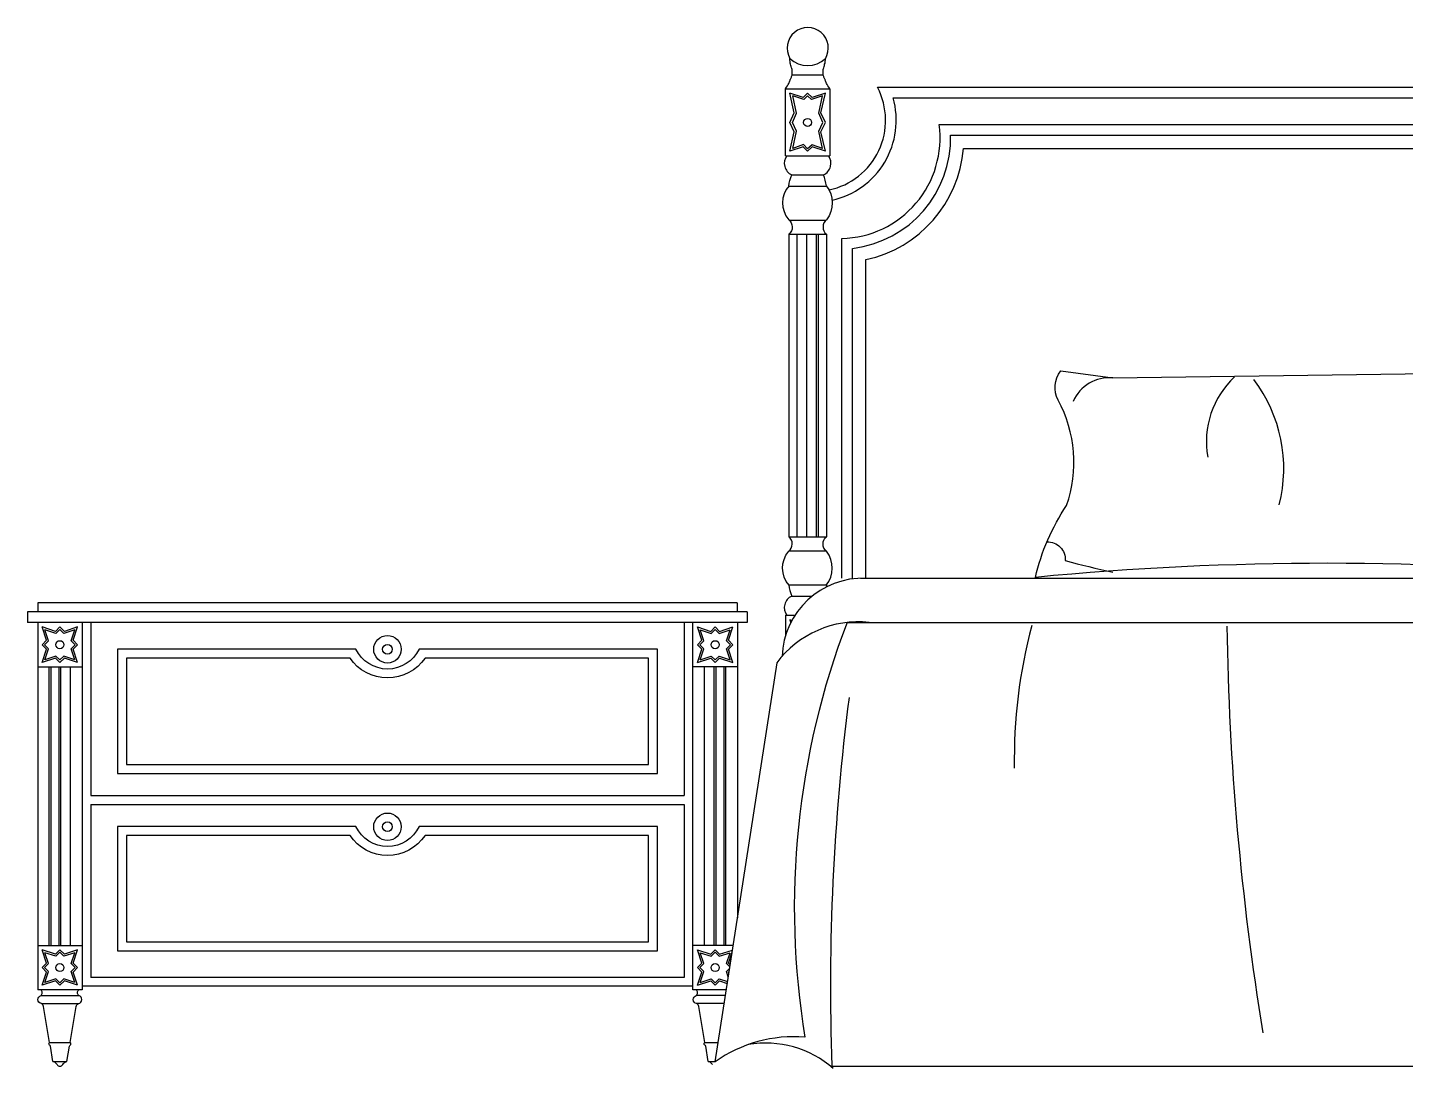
# Model space of a CAD drawing. Header units: inches. Extents: x 4.1 to 46.6, y 13.1 to 37.9.
# Drawn here: x 9.28 to 10.833, y 20.193 to 21.366 of the extents above; entities that cross this region are included whole.
import ezdxf

# ---------------------------------------------------------------- set-up
doc = ezdxf.new("R2010")
doc.units = ezdxf.units.IN
doc.header["$MEASUREMENT"] = 0
for name, color, linetype in [('02', 2, 'Continuous'), ('1', 1, 'Continuous'), ('4', 4, 'Continuous')]:
    doc.layers.add(name, color=color, linetype=linetype)

msp = doc.modelspace()

# ---------------------------------------------------------------- linework, layer by layer
at = {"layer": '02'}
for p, q in [((10.1412, 21.3128), (10.1764, 21.3128)), ((10.1338, 21.2972), (10.1838, 21.2972)), ((10.1338, 21.2217), (10.1338, 21.2972)), ((10.1838, 21.2972), (10.1838, 21.2217)), ((10.1338, 21.2217), (10.1838, 21.2217)), ((10.141, 21.2002), (10.1767, 21.2002)), ((10.1375, 21.1875), (10.1801, 21.1875)), ((10.1379, 21.1492), (10.1797, 21.1492)), ((10.1376, 21.1332), (10.1376, 20.7922)), ((10.1376, 21.1332), (10.18, 21.1332)), ((10.1469, 20.7922), (10.1469, 21.1332)), ((10.1579, 20.7922), (10.1579, 21.1332)), ((10.1689, 20.7922), (10.1689, 21.1332)), ((10.1709, 20.7922), (10.1709, 21.1332)), ((10.18, 21.1332), (10.18, 20.7922)), ((10.1376, 20.7922), (10.18, 20.7922)), ((10.1379, 20.7763), (10.1797, 20.7763)), ((10.1375, 20.7379), (10.1801, 20.7379)), ((10.141, 20.7253), (10.164, 20.7253)), ((10.1338, 20.7038), (10.1446, 20.7038)), ((10.1338, 20.7038), (10.1338, 20.6806)), ((9.351, 20.6956), (9.351, 20.5006)), ((10.0196, 20.6956), (10.0196, 20.5006)), ((9.291, 20.6456), (9.341, 20.6456)), ((9.304, 20.3317), (9.304, 20.6456)), ((9.306, 20.3317), (9.306, 20.6456)), ((9.315, 20.3317), (9.315, 20.6456)), ((9.317, 20.3317), (9.317, 20.6456)), ((9.328, 20.3317), (9.328, 20.6456)), ((10.0796, 20.6456), (10.0296, 20.6456)), ((10.0426, 20.3317), (10.0426, 20.6456)), ((10.0536, 20.3317), (10.0536, 20.6456)), ((10.0556, 20.3317), (10.0556, 20.6456)), ((10.0646, 20.3317), (10.0646, 20.6456)), ((10.0666, 20.3317), (10.0666, 20.6456)), ((9.351, 20.5006), (10.0196, 20.5006)), ((9.351, 20.4906), (10.0196, 20.4906)), ((9.351, 20.4906), (9.351, 20.2956)), ((10.0196, 20.4906), (10.0196, 20.2956)), ((9.291, 20.3317), (9.341, 20.3317)), ((10.0748, 20.3317), (10.0296, 20.3317)), ((10.0196, 20.2956), (9.351, 20.2956)), ((9.2947, 20.2753), (9.3373, 20.2753)), ((10.066, 20.2753), (10.0333, 20.2753)), ((9.2951, 20.2661), (9.3369, 20.2661)), ((10.0646, 20.2661), (10.0337, 20.2661)), ((9.3044, 20.2223), (9.3276, 20.2223)), ((10.043, 20.2223), (10.0578, 20.2223)), ((9.3081, 20.2007), (9.3239, 20.2007)), ((10.0467, 20.2007), (10.0545, 20.2007))]:
    msp.add_line(p, q, dxfattribs=at)
for points in [[(10.1338, 21.2972), (10.1351, 21.299), (10.1361, 21.3006), (10.1369, 21.302), (10.1375, 21.3032), (10.138, 21.3042), (10.1384, 21.3051), (10.1387, 21.3059), (10.139, 21.3067), (10.1393, 21.3074), (10.1396, 21.3081), (10.1399, 21.3088), (10.1402, 21.3095), (10.1405, 21.3103), (10.1407, 21.311), (10.141, 21.3117), (10.1412, 21.3125), (10.1413, 21.3133), (10.1414, 21.3141), (10.1415, 21.315), (10.1415, 21.3159), (10.1414, 21.3168), (10.1413, 21.3178), (10.1412, 21.3188), (10.1409, 21.3199), (10.1406, 21.3209), (10.1403, 21.3221), (10.14, 21.3233), (10.1396, 21.3247), (10.1393, 21.3261), (10.1391, 21.3277), (10.1389, 21.3294), (10.1388, 21.3313)], [(10.1838, 21.2972), (10.1826, 21.299), (10.1816, 21.3006), (10.1808, 21.302), (10.1801, 21.3032), (10.1797, 21.3042), (10.1793, 21.3051), (10.179, 21.3059), (10.1787, 21.3067), (10.1784, 21.3074), (10.1781, 21.3081), (10.1778, 21.3088), (10.1775, 21.3095), (10.1772, 21.3103), (10.1769, 21.311), (10.1767, 21.3117), (10.1765, 21.3125), (10.1763, 21.3133), (10.1762, 21.3141), (10.1762, 21.315), (10.1762, 21.3159), (10.1762, 21.3168), (10.1763, 21.3178), (10.1765, 21.3188), (10.1767, 21.3199), (10.177, 21.3209), (10.1773, 21.3221), (10.1777, 21.3233), (10.178, 21.3247), (10.1784, 21.3261), (10.1786, 21.3277), (10.1788, 21.3294), (10.1788, 21.3313)], [(10.1788, 21.2922), (10.1638, 21.2872), (10.1588, 21.2922), (10.1538, 21.2872), (10.1388, 21.2922)], [(10.1388, 21.2267), (10.1438, 21.2487), (10.1388, 21.2592), (10.1438, 21.2701), (10.1388, 21.2922)], [(10.142, 21.2298), (10.1461, 21.2493), (10.1417, 21.2592), (10.1461, 21.2695), (10.142, 21.289)], [(10.1757, 21.289), (10.1633, 21.2849), (10.1588, 21.2893), (10.1544, 21.2849), (10.142, 21.289)], [(10.1757, 21.2298), (10.1715, 21.2493), (10.176, 21.2592), (10.1715, 21.2695), (10.1757, 21.289)], [(10.1788, 21.2267), (10.1738, 21.2487), (10.1788, 21.2592), (10.1738, 21.2701), (10.1788, 21.2922)], [(10.2552, 21.2868), (10.988, 21.2868)], [(10.1788, 21.2267), (10.1638, 21.2317), (10.1588, 21.2267), (10.1538, 21.2317), (10.1388, 21.2267)], [(10.1757, 21.2298), (10.1641, 21.234), (10.1588, 21.2295), (10.1543, 21.2342), (10.142, 21.2298)], [(10.1797, 21.1492), (10.1798, 21.1492)], [(10.1797, 20.7763), (10.1798, 20.7762)], [(9.336, 20.6906), (9.321, 20.6856), (9.316, 20.6906), (9.311, 20.6856), (9.296, 20.6906)], [(9.296, 20.6506), (9.301, 20.6656), (9.296, 20.6706), (9.301, 20.6756), (9.296, 20.6906)], [(9.2992, 20.6537), (9.3033, 20.6661), (9.2988, 20.6706), (9.3033, 20.675), (9.2992, 20.6874)], [(9.3329, 20.6874), (9.3205, 20.6833), (9.316, 20.6877), (9.3116, 20.6833), (9.2992, 20.6874)], [(9.3329, 20.6537), (9.3287, 20.6661), (9.3332, 20.6706), (9.3287, 20.675), (9.3329, 20.6874)], [(9.336, 20.6506), (9.331, 20.6656), (9.336, 20.6706), (9.331, 20.6756), (9.336, 20.6906)], [(10.0346, 20.6506), (10.0396, 20.6656), (10.0346, 20.6706), (10.0396, 20.6756), (10.0346, 20.6906)], [(10.0346, 20.6906), (10.0496, 20.6856), (10.0546, 20.6906), (10.0596, 20.6856), (10.0746, 20.6906)], [(10.0378, 20.6537), (10.0419, 20.6661), (10.0374, 20.6706), (10.0419, 20.675), (10.0378, 20.6874)], [(10.0378, 20.6874), (10.0501, 20.6833), (10.0546, 20.6877), (10.0591, 20.6833), (10.0714, 20.6874)], [(10.0714, 20.6537), (10.0673, 20.6661), (10.0718, 20.6706), (10.0673, 20.675), (10.0714, 20.6874)], [(10.0746, 20.6506), (10.0696, 20.6656), (10.0746, 20.6706), (10.0696, 20.6756), (10.0746, 20.6906)], [(10.1388, 20.6988), (10.1397, 20.6952)], [(10.1412, 20.698), (10.1388, 20.6988)], [(9.3329, 20.6537), (9.3205, 20.6578), (9.316, 20.6534), (9.3116, 20.6578), (9.2992, 20.6537)], [(10.0378, 20.6537), (10.0501, 20.6578), (10.0546, 20.6534), (10.0591, 20.6578), (10.0714, 20.6537)], [(9.336, 20.6506), (9.321, 20.6556), (9.316, 20.6506), (9.311, 20.6556), (9.296, 20.6506)], [(10.0346, 20.6506), (10.0496, 20.6556), (10.0546, 20.6506), (10.0596, 20.6556), (10.0746, 20.6506)], [(9.336, 20.3267), (9.321, 20.3217), (9.316, 20.3267), (9.311, 20.3217), (9.296, 20.3267)], [(9.296, 20.2867), (9.301, 20.3017), (9.296, 20.3067), (9.301, 20.3117), (9.296, 20.3267)], [(9.2992, 20.2899), (9.3033, 20.3022), (9.2988, 20.3067), (9.3033, 20.3112), (9.2992, 20.3235)], [(9.3329, 20.3235), (9.3205, 20.3194), (9.316, 20.3239), (9.3116, 20.3194), (9.2992, 20.3235)], [(9.3329, 20.2899), (9.3287, 20.3022), (9.3332, 20.3067), (9.3287, 20.3112), (9.3329, 20.3235)], [(9.336, 20.2867), (9.331, 20.3017), (9.336, 20.3067), (9.331, 20.3117), (9.336, 20.3267)], [(10.0346, 20.3267), (10.0496, 20.3217), (10.0546, 20.3267), (10.0596, 20.3217), (10.074, 20.3265)], [(10.0346, 20.2867), (10.0396, 20.3017), (10.0346, 20.3067), (10.0396, 20.3117), (10.0346, 20.3267)], [(10.0378, 20.2899), (10.0419, 20.3022), (10.0374, 20.3067), (10.0419, 20.3112), (10.0378, 20.3235)], [(10.0378, 20.3235), (10.0501, 20.3194), (10.0546, 20.3239), (10.0591, 20.3194), (10.0714, 20.3235)], [(10.071, 20.3075), (10.0673, 20.3112), (10.0714, 20.3235)], [(10.0714, 20.3099), (10.0696, 20.3117), (10.0735, 20.3233)], [(10.0693, 20.2963), (10.0673, 20.3022), (10.0707, 20.3057)], [(10.07, 20.3006), (10.0696, 20.3017), (10.0702, 20.3023)], [(9.336, 20.2867), (9.321, 20.2917), (9.316, 20.2867), (9.311, 20.2917), (9.296, 20.2867)], [(9.3329, 20.2899), (9.3205, 20.294), (9.316, 20.2895), (9.3116, 20.294), (9.2992, 20.2899)], [(10.0346, 20.2867), (10.0496, 20.2917), (10.0546, 20.2867), (10.0596, 20.2917), (10.0681, 20.2889)], [(10.0378, 20.2899), (10.0501, 20.294), (10.0546, 20.2895), (10.0591, 20.294), (10.0684, 20.2909)]]:
    msp.add_lwpolyline(points, dxfattribs=at)
for points in [[(10.1975, 20.7456), (10.1975, 21.1284, 0.446145), (10.3071, 21.2568), (10.988, 21.2568)], [(10.2095, 20.7456), (10.2095, 21.1173, 0.386782), (10.32, 21.2448), (10.988, 21.2448)], [(10.2245, 20.7456), (10.2245, 21.1046, 0.32894), (10.3346, 21.2298), (11.8245, 21.2298, 0.32894), (11.9345, 21.1046), (11.9345, 20.7456)], [(10.1375, 21.1875, -0.051557), (10.141, 21.2002)], [(10.1801, 21.1876, 0.05136), (10.1767, 21.2002)], [(10.1379, 21.1879, 0.373032), (10.1375, 21.1495, -0.477941), (10.1376, 21.1332)], [(10.1797, 21.1879, -0.347977), (10.1801, 21.1495, 0.477941), (10.18, 21.1332)], [(11.0751, 20.7465, 0.048001), (10.4155, 20.7465, -0.090958), (10.4507, 20.8275, 0.210104), (10.4412, 20.9462, -0.299168), (10.4442, 20.9791), (10.5029, 20.9713), (11.0795, 20.9791, 0.204088), (11.0749, 20.8091, -0.158483), (11.0749, 20.7459)], [(10.1379, 20.7376, -0.373032), (10.1375, 20.7759, 0.477941), (10.1376, 20.7922)], [(10.1797, 20.7376, 0.347977), (10.1801, 20.7759, -0.477941), (10.18, 20.7922)], [(10.4285, 20.7864, -0.447501), (10.4492, 20.7654, 0.013361), (10.5027, 20.7525)], [(10.1375, 20.7379, 0.051557), (10.141, 20.7253)], [(10.1801, 20.7379, -0.009451), (10.1797, 20.7355)]]:
    msp.add_lwpolyline(points, format="xyb", dxfattribs=at)
for points in [[(9.9896, 20.5256), (9.9896, 20.6656), (9.7209, 20.6656, -0.630918), (9.6497, 20.6656), (9.381, 20.6656), (9.381, 20.5256)], [(9.9796, 20.5356), (9.9796, 20.6556), (9.7276, 20.6556, -0.530588), (9.643, 20.6556), (9.391, 20.6556), (9.391, 20.5356)], [(9.9896, 20.3256), (9.9896, 20.4656), (9.7209, 20.4656, -0.630918), (9.6497, 20.4656), (9.381, 20.4656), (9.381, 20.3256)], [(9.9796, 20.3356), (9.9796, 20.4556), (9.7276, 20.4556, -0.530588), (9.643, 20.4556), (9.391, 20.4556), (9.391, 20.3356)]]:
    msp.add_lwpolyline(points, format="xyb", close=True, dxfattribs=at)
for centre, radius in [((10.1588, 21.2592), 0.00454), ((9.316, 20.6706), 0.00454), ((9.6852, 20.6654), 0.0155), ((10.0546, 20.6706), 0.00454), ((9.6852, 20.6654), 0.00548), ((9.6852, 20.4654), 0.0155), ((9.6852, 20.4654), 0.00548), ((9.316, 20.3067), 0.00454), ((10.0546, 20.3067), 0.00454)]:
    msp.add_circle(centre, radius, dxfattribs=at)
for centre, radius, start, end in [((10.1589, 21.3429), 0.0232, 329.1422, 210.1426), ((10.1588, 21.3518), 0.0286, 225.6826, 314.3174), ((10.1664, 21.2617), 0.0923, 282.5562, 15.7972), ((10.1466, 21.2131), 0.0141, 142.6054, 246.3057), ((10.171, 21.2131), 0.0141, 293.6943, 37.3946), ((10.4988, 20.927), 0.0444, 84.6873, 156.4201), ((10.7087, 20.8993), 0.1004, 133.2518, 189.9236), ((10.5287, 20.869), 0.1668, 345.8584, 37.0325), ((10.1466, 20.7124), 0.0141, 113.6943, 217.3946), ((11.0411, 20.3744), 0.8973, 159.0279, 189.3737), ((10.9817, 20.5408), 0.59, 165.109, 180.909), ((13.709, 20.7333), 3.0779, 180.7789, 189.35), ((12.7027, 20.2867), 2.5181, 172.5987, 182.0741), ((10.1435, 20.074), 0.1548, 85.4648, 125.1136), ((10.1118, 20.1065), 0.1151, 48.7506, 99.9559)]:
    msp.add_arc(centre, radius, start, end, dxfattribs=at)
at = {"layer": '1'}
msp.add_line((10.1847, 20.1956), (11.9744, 20.1956), dxfattribs=at)
at = {"layer": '4'}
for p, q in [((10.2184, 20.7456), (11.9407, 20.7456)), ((9.2795, 20.7076), (9.2795, 20.6956)), ((10.0907, 20.7076), (9.2795, 20.7076)), ((10.0793, 20.7176), (9.291, 20.7176)), ((9.291, 20.7176), (9.291, 20.7076)), ((10.0793, 20.7176), (10.0793, 20.7076)), ((10.0907, 20.7076), (10.0907, 20.6956)), ((10.0907, 20.6956), (9.2795, 20.6956)), ((9.291, 20.6956), (9.291, 20.2817)), ((9.341, 20.6956), (9.341, 20.2817)), ((10.0296, 20.2817), (10.0296, 20.6956)), ((10.0796, 20.6956), (10.0796, 20.3629)), ((10.2032, 20.6956), (11.9559, 20.6956)), ((10.1241, 20.6502), (10.0544, 20.2006)), ((10.0296, 20.2856), (9.341, 20.2856)), ((9.341, 20.2817), (9.291, 20.2817)), ((10.067, 20.2817), (10.0296, 20.2817))]:
    msp.add_line(p, q, dxfattribs=at)
msp.add_lwpolyline([(10.2376, 21.2988), (11.9215, 21.2988)], dxfattribs=at)
for points in [[(9.3128, 20.1974, 0.232795), (9.3081, 20.2007), (9.3053, 20.2181, 0.212587), (9.3044, 20.2193, -0.575394), (9.3044, 20.2223), (9.2976, 20.2629, 0.18269), (9.2951, 20.2661, -0.785888), (9.2947, 20.2753, 0.416662), (9.2948, 20.2817)], [(9.3192, 20.1974, -0.232795), (9.3239, 20.2007), (9.3267, 20.2181, -0.212587), (9.3276, 20.2193, 0.575394), (9.3276, 20.2223), (9.3344, 20.2629, -0.246726), (9.3369, 20.2661, 0.785888), (9.3373, 20.2753, -0.416662), (9.3372, 20.2817)], [(10.0514, 20.1974, 0.232795), (10.0467, 20.2007), (10.0439, 20.2181, 0.212587), (10.043, 20.2193, -0.575394), (10.043, 20.2223), (10.0362, 20.2629, 0.18269), (10.0337, 20.2661, -0.785888), (10.0333, 20.2753, 0.416662), (10.0334, 20.2817)]]:
    msp.add_lwpolyline(points, format="xyb", dxfattribs=at)
for centre, radius, start, end in [((10.1664, 21.2617), 0.0803, 281.8968, 27.5318), ((10.2215, 20.654), 0.0916, 88.0742, 177.9441), ((10.2165, 20.5808), 0.1156, 84.138, 143.1031), ((9.316, 20.1991), 0.00359, 208.1083, 331.8917)]:
    msp.add_arc(centre, radius, start, end, dxfattribs=at)

doc.saveas('drawing.dxf')
